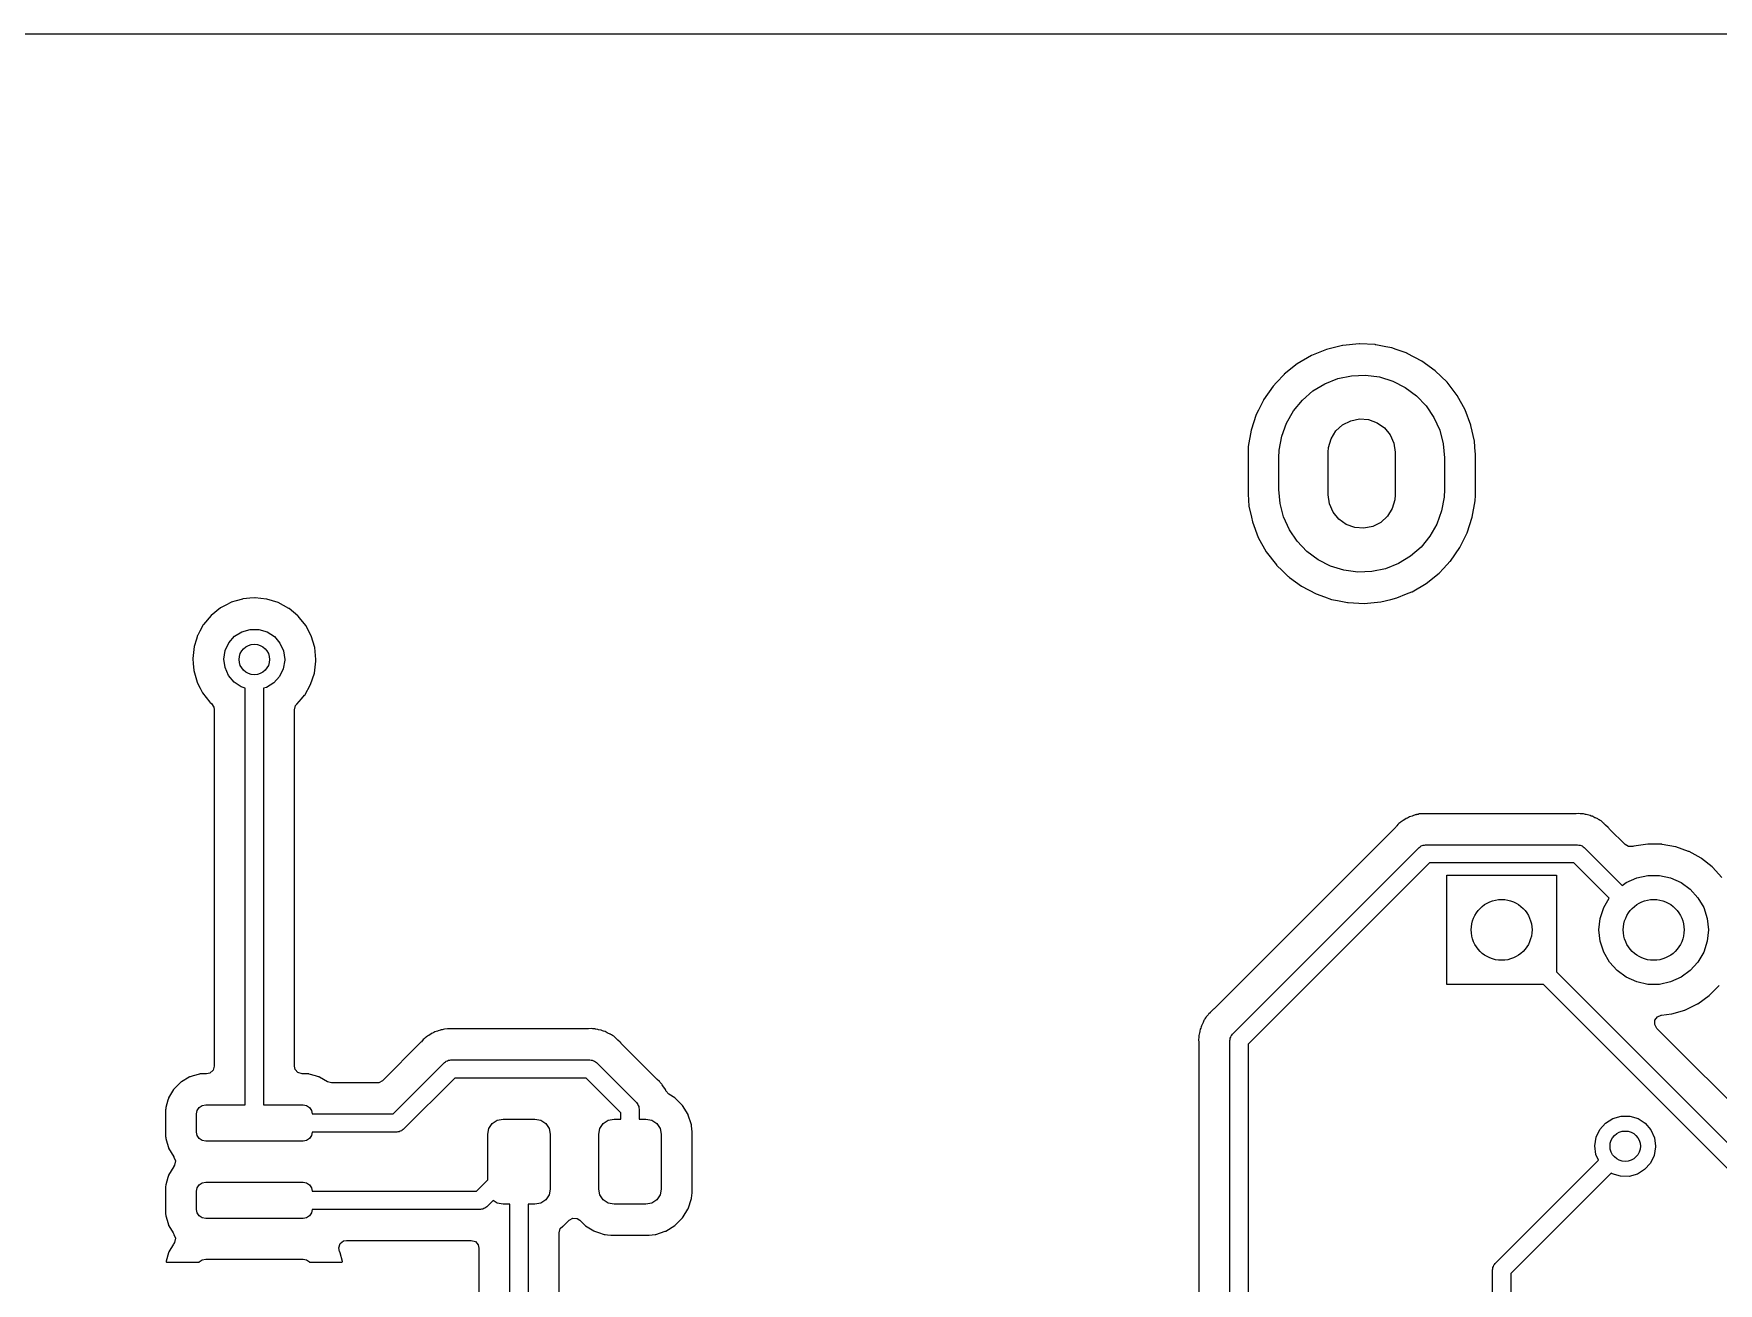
# Model space of a CAD drawing. Extents: x 41 to 172, y -227 to -42.
# Drawn here: x 79.38 to 107.07, y -62.96 to -42.42 of the extents above; entities that cross this region are included whole.
import ezdxf

# ---------------------------------------------------------------- set-up
doc = ezdxf.new("R2010")
doc.units = 0
doc.layers.add('BLACK', color=7, linetype='CONTINUOUS')

msp = doc.modelspace()

# ---------------------------------------------------------------- linework, layer by layer
at = {"layer": 'BLACK', "linetype": 'CONTINUOUS'}
for p, q in [((40.6395, -42.4185), (171.451, -42.4185)), ((100.625, -47.6089), (100.382, -47.7073)), ((100.629, -47.6072), (100.625, -47.6089)), ((100.625, -47.6089), (100.625, -47.6089)), ((100.758, -47.5756), (100.629, -47.6072)), ((100.888, -47.5438), (100.758, -47.5756)), ((100.893, -47.5427), (100.888, -47.5438)), ((100.888, -47.5438), (100.888, -47.5438)), ((101.162, -47.517), (100.893, -47.5427)), ((101.167, -47.5172), (101.162, -47.517)), ((101.429, -47.5302), (101.167, -47.5172)), ((101.167, -47.5172), (101.167, -47.5172)), ((101.433, -47.5305), (101.429, -47.5302)), ((101.429, -47.5302), (101.429, -47.5302)), ((101.438, -47.5313), (101.433, -47.5305)), ((101.601, -47.5636), (101.438, -47.5313)), ((101.438, -47.5313), (101.438, -47.5313)), ((101.699, -47.5829), (101.601, -47.5636)), ((101.773, -47.6089), (101.699, -47.5829)), ((101.951, -47.6717), (101.773, -47.6089)), ((100.144, -47.846), (99.9321, -48.0154)), ((100.378, -47.709), (100.144, -47.846)), ((100.382, -47.7073), (100.378, -47.709)), ((101.955, -47.6732), (101.951, -47.6717)), ((101.951, -47.6717), (101.951, -47.6717)), ((102.195, -47.7995), (101.955, -47.6732)), ((102.414, -47.959), (102.195, -47.7995)), ((99.8042, -48.1522), (99.747, -48.2135)), ((99.9289, -48.0187), (99.8042, -48.1522)), ((99.9321, -48.0154), (99.9289, -48.0187)), ((100.404, -48.2911), (100.6, -48.1718)), ((100.6, -48.1718), (100.814, -48.0874)), ((100.814, -48.0874), (101.039, -48.0401)), ((101.039, -48.0401), (101.269, -48.0315)), ((101.269, -48.0315), (101.497, -48.0617)), ((101.497, -48.0617), (101.717, -48.1299)), ((101.717, -48.1299), (101.922, -48.2341)), ((102.608, -48.1486), (102.414, -47.959)), ((102.773, -48.3641), (102.608, -48.1486)), ((99.5904, -48.4404), (99.5083, -48.6055)), ((99.5924, -48.4363), (99.5904, -48.4404)), ((99.5904, -48.4404), (99.5904, -48.4404)), ((99.747, -48.2135), (99.5924, -48.4363)), ((100.084, -48.6197), (100.23, -48.4419)), ((100.23, -48.4419), (100.404, -48.2911)), ((101.922, -48.2341), (102.106, -48.3714)), ((102.106, -48.3714), (102.265, -48.5378)), ((102.904, -48.6012), (102.773, -48.3641)), ((99.4716, -48.6791), (99.3872, -48.9368)), ((99.5083, -48.6055), (99.4716, -48.6791)), ((99.9704, -48.8195), (100.084, -48.6197)), ((102.265, -48.5378), (102.393, -48.7286)), ((102.393, -48.7286), (102.488, -48.9383)), ((103, -48.8548), (102.904, -48.6012)), ((99.3872, -48.9368), (99.3408, -49.2039)), ((99.892, -49.0357), (99.9704, -48.8195)), ((100.703, -49.0763), (100.781, -48.9494)), ((100.781, -48.9494), (100.891, -48.8484)), ((100.891, -48.8484), (101.024, -48.7806)), ((101.024, -48.7806), (101.17, -48.7511)), ((101.17, -48.7511), (101.319, -48.762)), ((101.319, -48.762), (101.46, -48.8126)), ((101.46, -48.8126), (101.582, -48.8991)), ((101.582, -48.8991), (101.675, -49.0151)), ((102.488, -48.9383), (102.546, -49.1609)), ((103.001, -48.8592), (103, -48.8548)), ((103.058, -49.1151), (103.001, -48.8592)), ((103.001, -48.8592), (103.001, -48.8592)), ((99.3408, -49.2039), (99.3365, -49.2896)), ((99.3365, -49.2896), (99.3365, -49.9789)), ((99.845, -49.39), (99.851, -49.262)), ((99.851, -49.262), (99.892, -49.0357)), ((100.655, -49.3), (100.661, -49.2197)), ((100.661, -49.2197), (100.703, -49.0763)), ((101.675, -49.0151), (101.735, -49.1521)), ((101.735, -49.1521), (101.755, -49.3)), ((102.546, -49.1609), (102.565, -49.39)), ((103.059, -49.1195), (103.058, -49.1151)), ((103.059, -49.1241), (103.059, -49.1195)), ((103.071, -49.2912), (103.059, -49.1241)), ((103.073, -49.3211), (103.071, -49.2912)), ((99.845, -49.91), (99.845, -49.39)), ((100.655, -50), (100.655, -49.3)), ((101.755, -49.3), (101.755, -50)), ((102.565, -49.39), (102.565, -49.91)), ((103.073, -50.0104), (103.073, -49.3211)), ((99.3365, -49.9789), (99.3367, -49.9812)), ((99.3367, -49.9812), (99.3367, -49.9812)), ((99.3367, -49.9812), (99.3447, -50.0922)), ((99.3447, -50.0922), (99.3511, -50.1805)), ((99.8644, -50.1391), (99.845, -49.91)), ((100.675, -50.1479), (100.655, -50)), ((101.749, -50.0803), (101.707, -50.2237)), ((101.755, -50), (101.749, -50.0803)), ((102.559, -50.038), (102.518, -50.2643)), ((102.565, -49.91), (102.559, -50.038)), ((103.023, -50.3632), (103.069, -50.0961)), ((103.069, -50.0961), (103.073, -50.0104)), ((99.3511, -50.1805), (99.3521, -50.1849)), ((99.3521, -50.1849), (99.3521, -50.1849)), ((99.3521, -50.1849), (99.3915, -50.3632)), ((99.3915, -50.3632), (99.4096, -50.4452)), ((99.9222, -50.3617), (99.8644, -50.1391)), ((100.017, -50.5714), (99.9222, -50.3617)), ((100.735, -50.2849), (100.675, -50.1479)), ((100.828, -50.4009), (100.735, -50.2849)), ((101.629, -50.3506), (101.519, -50.4516)), ((101.707, -50.2237), (101.629, -50.3506)), ((102.518, -50.2643), (102.44, -50.4805)), ((102.938, -50.6209), (103.023, -50.3632)), ((99.4096, -50.4452), (99.5057, -50.6988)), ((100.145, -50.7622), (100.017, -50.5714)), ((100.95, -50.4874), (100.828, -50.4009)), ((101.091, -50.538), (100.95, -50.4874)), ((101.24, -50.5489), (101.091, -50.538)), ((101.386, -50.5194), (101.24, -50.5489)), ((101.519, -50.4516), (101.386, -50.5194)), ((102.44, -50.4805), (102.326, -50.6803)), ((102.9, -50.6988), (102.936, -50.625)), ((102.936, -50.625), (102.938, -50.6209)), ((102.936, -50.625), (102.936, -50.625)), ((99.5057, -50.6988), (99.6373, -50.9359)), ((99.6373, -50.9359), (99.8018, -51.1514)), ((100.304, -50.9286), (100.145, -50.7622)), ((100.488, -51.0659), (100.304, -50.9286)), ((102.18, -50.8581), (102.006, -51.0089)), ((102.326, -50.6803), (102.18, -50.8581)), ((102.663, -51.0865), (102.818, -50.8637)), ((102.818, -50.8637), (102.9, -50.6988)), ((99.8018, -51.1514), (99.8051, -51.1546)), ((99.8051, -51.1546), (99.8051, -51.1546)), ((99.8051, -51.1546), (99.9023, -51.2496)), ((100.693, -51.1701), (100.488, -51.0659)), ((100.913, -51.2383), (100.693, -51.1701)), ((101.596, -51.2126), (101.371, -51.2599)), ((101.81, -51.1282), (101.596, -51.2126)), ((102.006, -51.0089), (101.81, -51.1282)), ((102.478, -51.2846), (102.548, -51.2101)), ((102.548, -51.2101), (102.66, -51.0898)), ((102.66, -51.0898), (102.663, -51.0865)), ((102.66, -51.0898), (102.66, -51.0898)), ((99.9023, -51.2496), (99.9957, -51.341)), ((99.9957, -51.341), (99.9994, -51.3437)), ((99.9994, -51.3437), (99.9994, -51.3437)), ((99.9994, -51.3437), (100.017, -51.3568)), ((100.017, -51.3568), (100.215, -51.5005)), ((100.215, -51.5005), (100.455, -51.6268)), ((101.141, -51.2685), (100.913, -51.2383)), ((101.371, -51.2599), (101.141, -51.2685)), ((102.032, -51.591), (102.266, -51.454)), ((102.266, -51.454), (102.478, -51.2846)), ((82.6169, -51.7683), (82.5336, -51.8118)), ((82.6224, -51.7654), (82.6169, -51.7683)), ((82.6169, -51.7683), (82.6169, -51.7683)), ((82.7011, -51.7422), (82.6224, -51.7654)), ((82.8062, -51.7113), (82.7011, -51.7422)), ((82.8121, -51.7096), (82.8062, -51.7113)), ((82.8062, -51.7113), (82.8062, -51.7113)), ((82.8182, -51.709), (82.8121, -51.7096)), ((82.8183, -51.709), (82.8182, -51.709)), ((82.9266, -51.6992), (82.8183, -51.709)), ((83.0091, -51.6916), (82.9266, -51.6992)), ((83.0152, -51.6923), (83.0091, -51.6916)), ((83.1996, -51.7117), (83.0152, -51.6923)), ((83.0152, -51.6923), (83.0152, -51.6923)), ((83.2058, -51.7123), (83.1996, -51.7117)), ((83.1996, -51.7117), (83.1996, -51.7117)), ((83.3947, -51.7708), (83.2058, -51.7123)), ((83.5687, -51.8649), (83.3947, -51.7708)), ((100.455, -51.6268), (100.459, -51.6283)), ((100.459, -51.6283), (100.459, -51.6283)), ((100.459, -51.6283), (100.592, -51.6752)), ((100.592, -51.6752), (100.711, -51.7171)), ((100.711, -51.7171), (100.809, -51.7364)), ((100.809, -51.7364), (100.972, -51.7687)), ((100.972, -51.7687), (100.972, -51.7687)), ((100.972, -51.7687), (100.977, -51.7695)), ((100.977, -51.7695), (100.981, -51.7698)), ((100.981, -51.7698), (100.981, -51.7698)), ((100.981, -51.7698), (101.243, -51.7828)), ((101.243, -51.7828), (101.243, -51.7828)), ((101.243, -51.7828), (101.248, -51.783)), ((101.248, -51.783), (101.517, -51.7573)), ((101.517, -51.7573), (101.522, -51.7562)), ((101.522, -51.7562), (101.682, -51.7171)), ((101.522, -51.7562), (101.522, -51.7562)), ((101.682, -51.7171), (101.781, -51.6928)), ((101.781, -51.6928), (101.94, -51.6283)), ((101.94, -51.6283), (102.028, -51.5927)), ((102.028, -51.5927), (102.032, -51.591)), ((102.028, -51.5927), (102.028, -51.5927)), ((82.293, -51.981), (82.1658, -52.1325)), ((82.4471, -51.857), (82.293, -51.981)), ((82.5336, -51.8118), (82.4471, -51.857)), ((83.5734, -51.8688), (83.5687, -51.8649)), ((83.7147, -51.9857), (83.5734, -51.8688)), ((83.5734, -51.8688), (83.5734, -51.8688)), ((83.7211, -51.9909), (83.7147, -51.9857)), ((83.725, -51.9957), (83.7211, -51.9909)), ((83.7469, -52.0226), (83.725, -51.9957)), ((83.725, -51.9957), (83.725, -51.9957)), ((83.8461, -52.1442), (83.7469, -52.0226)), ((82.0687, -52.3117), (82.0499, -52.3709)), ((82.0706, -52.3058), (82.0687, -52.3117)), ((82.0687, -52.3117), (82.0687, -52.3117)), ((82.1055, -52.2422), (82.0706, -52.3058)), ((82.1629, -52.1379), (82.1055, -52.2422)), ((82.1658, -52.1325), (82.1629, -52.1379)), ((82.1629, -52.1379), (82.1629, -52.1379)), ((82.5841, -52.4305), (82.6779, -52.3242)), ((82.6779, -52.3242), (82.7978, -52.2486)), ((82.7978, -52.2486), (82.9341, -52.2096)), ((82.9341, -52.2096), (83.0759, -52.2105)), ((83.0759, -52.2105), (83.2117, -52.2511)), ((83.2117, -52.2511), (83.3307, -52.3282)), ((83.3307, -52.3282), (83.4232, -52.4356)), ((83.9389, -52.3188), (83.8461, -52.1442)), ((83.9961, -52.5082), (83.9389, -52.3188)), ((82.0108, -52.4943), (81.9887, -52.6909)), ((82.0499, -52.3709), (82.0108, -52.4943)), ((82.502, -52.6989), (82.5238, -52.5588)), ((82.5238, -52.5588), (82.5841, -52.4305)), ((83.4232, -52.4356), (83.4819, -52.5647)), ((83.4819, -52.5647), (83.502, -52.705)), ((84.0154, -52.705), (83.9961, -52.5082)), ((81.9887, -52.6909), (81.9892, -52.697)), ((81.9892, -52.697), (81.9955, -52.772)), ((81.9955, -52.772), (82.0053, -52.8879)), ((82.0053, -52.8879), (82.0598, -53.078)), ((82.5204, -52.8395), (82.502, -52.6989)), ((82.5775, -52.9692), (82.5204, -52.8395)), ((83.4783, -52.857), (83.4165, -52.9846)), ((83.5019, -52.7172), (83.4783, -52.857)), ((83.502, -52.705), (83.5019, -52.7172)), ((83.9902, -52.9295), (84.015, -52.7333)), ((84.015, -52.7333), (84.0154, -52.705)), ((82.0598, -53.078), (82.0626, -53.0835)), ((82.0626, -53.0835), (82.1107, -53.1772)), ((82.6687, -53.0777), (82.5775, -52.9692)), ((82.7867, -53.1563), (82.6687, -53.0777)), ((82.852, -53.1767), (82.7867, -53.1563)), ((83.2006, -53.1639), (83.152, -53.1771)), ((83.3214, -53.0897), (83.2006, -53.1639)), ((83.4165, -52.9846), (83.3214, -53.0897)), ((83.8301, -53.2891), (83.9278, -53.1172)), ((83.9278, -53.1172), (83.9902, -52.9295)), ((82.1107, -53.1772), (82.1502, -53.254)), ((82.1502, -53.254), (82.273, -53.409)), ((82.273, -53.409), (82.2777, -53.4129)), ((82.2777, -53.4129), (82.2777, -53.4129)), ((82.2777, -53.4129), (82.2992, -53.4312)), ((82.2992, -53.4312), (82.3381, -53.4906)), ((82.852, -60.025), (82.852, -53.1767)), ((83.152, -53.1771), (83.152, -60.025)), ((83.6805, -53.4623), (83.6982, -53.441)), ((83.6982, -53.441), (83.7008, -53.4389)), ((83.7008, -53.4389), (83.7756, -53.3523)), ((83.7756, -53.3523), (83.826, -53.2938)), ((83.826, -53.2938), (83.8301, -53.2891)), ((83.826, -53.2938), (83.826, -53.2938)), ((82.3381, -53.4906), (82.3435, -53.5271)), ((82.3435, -53.5271), (82.3435, -59.3905)), ((83.6605, -53.5305), (83.6805, -53.4623)), ((83.6605, -59.3905), (83.6605, -53.5305)), ((101.849, -55.376), (101.834, -55.3912)), ((101.856, -55.372), (101.849, -55.376)), ((101.888, -55.3525), (101.856, -55.372)), ((101.856, -55.372), (101.856, -55.372)), ((101.898, -55.346), (101.888, -55.3525)), ((101.936, -55.3189), (101.898, -55.346)), ((101.956, -55.311), (101.936, -55.3189)), ((101.973, -55.3023), (101.956, -55.311)), ((101.992, -55.2913), (101.973, -55.3023)), ((102.036, -55.2785), (101.992, -55.2913)), ((102.047, -55.2746), (102.036, -55.2785)), ((102.083, -55.2605), (102.047, -55.2746)), ((102.09, -55.2576), (102.083, -55.2605)), ((102.083, -55.2605), (102.083, -55.2605)), ((102.098, -55.2566), (102.09, -55.2576)), ((102.105, -55.2558), (102.098, -55.2566)), ((102.098, -55.2566), (102.098, -55.2566)), ((102.112, -55.2549), (102.105, -55.2558)), ((102.131, -55.2509), (102.112, -55.2549)), ((102.152, -55.2449), (102.131, -55.2509)), ((102.198, -55.2435), (102.152, -55.2449)), ((102.21, -55.2425), (102.198, -55.2435)), ((102.214, -55.242), (102.21, -55.2425)), ((102.21, -55.2425), (102.21, -55.2425)), ((102.21, -55.2425), (102.21, -55.2425)), ((102.243, -55.242), (102.214, -55.242)), ((102.247, -55.2419), (102.243, -55.242)), ((102.31, -55.2399), (102.247, -55.2419)), ((102.318, -55.2397), (102.31, -55.2399)), ((102.31, -55.2399), (102.31, -55.2399)), ((102.326, -55.2414), (102.318, -55.2397)), ((102.338, -55.242), (102.326, -55.2414)), ((104.718, -55.242), (102.338, -55.242)), ((104.73, -55.2414), (104.718, -55.242)), ((104.776, -55.2371), (104.73, -55.2414)), ((104.798, -55.2404), (104.776, -55.2371)), ((104.817, -55.242), (104.798, -55.2404)), ((104.839, -55.242), (104.817, -55.242)), ((104.849, -55.2447), (104.839, -55.242)), ((104.883, -55.2535), (104.849, -55.2447)), ((104.895, -55.2559), (104.883, -55.2535)), ((104.941, -55.2631), (104.895, -55.2559)), ((104.96, -55.2716), (104.941, -55.2631)), ((104.979, -55.278), (104.96, -55.2716)), ((105, -55.2834), (104.979, -55.278)), ((105.007, -55.2872), (105, -55.2834)), ((105.04, -55.3056), (105.007, -55.2872)), ((105.007, -55.2872), (105.007, -55.2872)), ((105.051, -55.3108), (105.04, -55.3056)), ((105.086, -55.326), (105.051, -55.3108)), ((105.093, -55.3292), (105.086, -55.326)), ((105.086, -55.326), (105.086, -55.326)), ((105.1, -55.334), (105.093, -55.3292)), ((105.11, -55.3423), (105.1, -55.334)), ((105.127, -55.3532), (105.11, -55.3423)), ((105.139, -55.3597), (105.127, -55.3532)), ((105.146, -55.3635), (105.139, -55.3597)), ((105.167, -55.3839), (105.146, -55.3635)), ((105.179, -55.3951), (105.167, -55.3839)), ((101.764, -55.461), (98.7794, -58.4453)), ((101.772, -55.4522), (101.764, -55.461)), ((101.78, -55.4419), (101.772, -55.4522)), ((101.801, -55.4166), (101.78, -55.4419)), ((101.818, -55.404), (101.801, -55.4166)), ((101.834, -55.3912), (101.818, -55.404)), ((105.188, -55.4028), (105.179, -55.3951)), ((105.192, -55.4056), (105.188, -55.4028)), ((105.212, -55.4261), (105.192, -55.4056)), ((105.215, -55.4289), (105.212, -55.4261)), ((105.258, -55.4688), (105.215, -55.4289)), ((105.267, -55.4774), (105.258, -55.4688)), ((105.271, -55.4841), (105.267, -55.4774)), ((105.279, -55.4929), (105.271, -55.4841)), ((105.535, -55.749), (105.279, -55.4929)), ((99.0809, -58.8629), (102.149, -55.7944)), ((102.149, -55.7944), (102.167, -55.7845)), ((102.167, -55.7845), (102.18, -55.7706)), ((102.18, -55.7706), (102.2, -55.7655)), ((102.2, -55.7655), (102.217, -55.7556)), ((102.217, -55.7556), (102.236, -55.7556)), ((102.236, -55.7556), (102.255, -55.7505)), ((102.255, -55.7505), (104.755, -55.7505)), ((104.755, -55.7505), (104.775, -55.7556)), ((104.775, -55.7556), (104.794, -55.7556)), ((104.794, -55.7556), (104.811, -55.7655)), ((104.811, -55.7655), (104.83, -55.7706)), ((104.83, -55.7706), (104.844, -55.7845)), ((104.844, -55.7845), (104.862, -55.7944)), ((104.862, -55.7944), (105.487, -56.4199)), ((105.593, -55.7819), (105.535, -55.749)), ((105.664, -55.7797), (105.593, -55.7819)), ((105.677, -55.7751), (105.664, -55.7797)), ((105.906, -55.7401), (105.677, -55.7751)), ((105.912, -55.7402), (105.906, -55.7401)), ((106.065, -55.7421), (105.912, -55.7402)), ((105.912, -55.7402), (105.912, -55.7402)), ((106.138, -55.7429), (106.065, -55.7421)), ((106.143, -55.7438), (106.138, -55.7429)), ((106.143, -55.7439), (106.143, -55.7438)), ((106.361, -55.7827), (106.143, -55.7439)), ((106.366, -55.7836), (106.361, -55.7827)), ((106.361, -55.7827), (106.361, -55.7827)), ((106.371, -55.7853), (106.366, -55.7836)), ((106.579, -55.8591), (106.371, -55.7853)), ((106.371, -55.7853), (106.371, -55.7853)), ((106.579, -55.8592), (106.579, -55.8591)), ((106.584, -55.8609), (106.579, -55.8592)), ((106.589, -55.8634), (106.584, -55.8609)), ((106.783, -55.9703), (106.589, -55.8634)), ((106.589, -55.8634), (106.589, -55.8634)), ((102.318, -56.0505), (99.337, -59.0311)), ((104.693, -56.0505), (102.318, -56.0505)), ((105.272, -56.6292), (104.693, -56.0505)), ((106.787, -55.9728), (106.783, -55.9703)), ((106.783, -55.9703), (106.783, -55.9703)), ((106.791, -55.976), (106.787, -55.9728)), ((106.965, -56.1132), (106.791, -55.976)), ((106.791, -55.976), (106.791, -55.976)), ((106.969, -56.1164), (106.965, -56.1132)), ((106.965, -56.1132), (106.965, -56.1132)), ((107.125, -56.2877), (106.969, -56.1164)), ((102.605, -58.05), (102.605, -56.25)), ((102.605, -56.25), (104.405, -56.25)), ((104.405, -56.25), (104.405, -57.8379)), ((105.487, -56.4199), (105.555, -56.3706)), ((105.555, -56.3706), (105.727, -56.294)), ((105.727, -56.294), (105.911, -56.2549)), ((105.911, -56.2549), (106.099, -56.2549)), ((106.099, -56.2549), (106.283, -56.294)), ((106.283, -56.294), (106.455, -56.3706)), ((106.455, -56.3706), (106.607, -56.4812)), ((106.607, -56.4812), (106.733, -56.621)), ((105.183, -56.7839), (105.272, -56.6292)), ((106.733, -56.621), (106.827, -56.7839)), ((105.105, -57.15), (105.125, -56.9629)), ((105.125, -56.9629), (105.183, -56.7839)), ((106.827, -56.7839), (106.885, -56.9629)), ((106.885, -56.9629), (106.905, -57.15)), ((105.125, -57.3371), (105.105, -57.15)), ((106.905, -57.15), (106.885, -57.3371)), ((105.183, -57.5161), (105.125, -57.3371)), ((105.277, -57.679), (105.183, -57.5161)), ((106.827, -57.5161), (106.733, -57.679)), ((106.885, -57.3371), (106.827, -57.5161)), ((104.405, -57.8379), (108.611, -62.0439)), ((105.403, -57.8188), (105.277, -57.679)), ((105.555, -57.9294), (105.403, -57.8188)), ((106.607, -57.8188), (106.455, -57.9294)), ((106.733, -57.679), (106.607, -57.8188)), ((104.193, -58.05), (102.605, -58.05)), ((108.355, -62.2121), (104.193, -58.05)), ((105.727, -58.006), (105.555, -57.9294)), ((105.911, -58.0451), (105.727, -58.006)), ((106.099, -58.0451), (105.911, -58.0451)), ((106.283, -58.006), (106.099, -58.0451)), ((106.455, -57.9294), (106.283, -58.006)), ((106.917, -58.2295), (107.081, -58.066)), ((106.525, -58.4636), (106.724, -58.3663)), ((106.724, -58.3663), (106.729, -58.364)), ((106.724, -58.3663), (106.724, -58.3663)), ((106.729, -58.364), (106.917, -58.2295)), ((98.5921, -58.6842), (98.5699, -58.7246)), ((98.5973, -58.6735), (98.5921, -58.6842)), ((98.6125, -58.6384), (98.5973, -58.6735)), ((98.6157, -58.6311), (98.6125, -58.6384)), ((98.6125, -58.6384), (98.6125, -58.6384)), ((98.621, -58.6242), (98.6157, -58.6311)), ((98.6288, -58.6142), (98.621, -58.6242)), ((98.6397, -58.5976), (98.6288, -58.6142)), ((98.6462, -58.5858), (98.6397, -58.5976)), ((98.65, -58.5788), (98.6462, -58.5858)), ((98.6462, -58.5858), (98.6462, -58.5858)), ((98.6816, -58.5452), (98.65, -58.5788)), ((98.6894, -58.5361), (98.6816, -58.5452)), ((98.6921, -58.5326), (98.6894, -58.5361)), ((98.7126, -58.5121), (98.6921, -58.5326)), ((98.7154, -58.5092), (98.7126, -58.5121)), ((98.7585, -58.4633), (98.7154, -58.5092)), ((98.7639, -58.4576), (98.7585, -58.4633)), ((98.7585, -58.4633), (98.7585, -58.4633)), ((98.7706, -58.4533), (98.7639, -58.4576)), ((98.7794, -58.4453), (98.7706, -58.4533)), ((98.7706, -58.4533), (98.7706, -58.4533)), ((106.021, -58.7061), (106.026, -58.6353)), ((106.055, -58.7684), (106.021, -58.7061)), ((106.026, -58.6353), (106.068, -58.5785)), ((106.068, -58.5785), (106.128, -58.5544)), ((106.128, -58.5544), (106.135, -58.5535)), ((106.135, -58.5535), (106.299, -58.5324)), ((106.299, -58.5324), (106.304, -58.531)), ((106.304, -58.531), (106.516, -58.4674)), ((106.304, -58.531), (106.304, -58.531)), ((106.516, -58.4674), (106.521, -58.4659)), ((106.521, -58.4659), (106.525, -58.4636)), ((85.7786, -58.9522), (85.7492, -58.9878)), ((85.796, -58.9396), (85.7786, -58.9522)), ((85.811, -58.9267), (85.796, -58.9396)), ((85.8262, -58.9115), (85.811, -58.9267)), ((85.833, -58.9075), (85.8262, -58.9115)), ((85.866, -58.888), (85.833, -58.9075)), ((85.833, -58.9075), (85.833, -58.9075)), ((85.8759, -58.8815), (85.866, -58.888)), ((85.8806, -58.8781), (85.8759, -58.8815)), ((85.9132, -58.8544), (85.8806, -58.8781)), ((85.9332, -58.8465), (85.9132, -58.8544)), ((85.9509, -58.8378), (85.9332, -58.8465)), ((85.9694, -58.8269), (85.9509, -58.8378)), ((86.0138, -58.814), (85.9694, -58.8269)), ((86.025, -58.8101), (86.0138, -58.814)), ((86.0606, -58.796), (86.025, -58.8101)), ((86.0679, -58.7931), (86.0606, -58.796)), ((86.0606, -58.796), (86.0606, -58.796)), ((86.0758, -58.7921), (86.0679, -58.7931)), ((86.0822, -58.7913), (86.0758, -58.7921)), ((86.0758, -58.7921), (86.0758, -58.7921)), ((86.0892, -58.7904), (86.0822, -58.7913)), ((86.1086, -58.7864), (86.0892, -58.7904)), ((86.1292, -58.7804), (86.1086, -58.7864)), ((86.1753, -58.779), (86.1292, -58.7804)), ((86.1872, -58.7781), (86.1753, -58.779)), ((86.1876, -58.778), (86.1872, -58.7781)), ((86.1916, -58.7775), (86.1876, -58.778)), ((86.1876, -58.778), (86.1876, -58.778)), ((86.2207, -58.7775), (86.1916, -58.7775)), ((86.2246, -58.7774), (86.2207, -58.7775)), ((86.2875, -58.7755), (86.2246, -58.7774)), ((86.2955, -58.7752), (86.2875, -58.7755)), ((86.2875, -58.7755), (86.2875, -58.7755)), ((86.3032, -58.7769), (86.2955, -58.7752)), ((86.3151, -58.7775), (86.3032, -58.7769)), ((88.482, -58.7775), (86.3151, -58.7775)), ((88.4939, -58.7769), (88.482, -58.7775)), ((88.5398, -58.7726), (88.4939, -58.7769)), ((88.561, -58.7759), (88.5398, -58.7726)), ((88.5807, -58.7775), (88.561, -58.7759)), ((88.6022, -58.7775), (88.5807, -58.7775)), ((88.6127, -58.7802), (88.6022, -58.7775)), ((88.6469, -58.789), (88.6127, -58.7802)), ((88.6586, -58.7914), (88.6469, -58.789)), ((88.7042, -58.7986), (88.6586, -58.7914)), ((88.7239, -58.8071), (88.7042, -58.7986)), ((88.7426, -58.8135), (88.7239, -58.8071)), ((88.7633, -58.8189), (88.7426, -58.8135)), ((88.7703, -58.8227), (88.7633, -58.8189)), ((88.8038, -58.8411), (88.7703, -58.8227)), ((88.7703, -58.8227), (88.7703, -58.8227)), ((88.8145, -58.8463), (88.8038, -58.8411)), ((88.8496, -58.8615), (88.8145, -58.8463)), ((88.8569, -58.8647), (88.8496, -58.8615)), ((88.8496, -58.8615), (88.8496, -58.8615)), ((88.8631, -58.8696), (88.8569, -58.8647)), ((88.8738, -58.8778), (88.8631, -58.8696)), ((88.8903, -58.8887), (88.8738, -58.8778)), ((88.8995, -58.8937), (88.8903, -58.8887)), ((88.9091, -58.899), (88.8995, -58.8937)), ((88.9386, -58.9267), (88.9091, -58.899)), ((88.9428, -58.9306), (88.9386, -58.9267)), ((88.9518, -58.9384), (88.9428, -58.9306)), ((88.9553, -58.9411), (88.9518, -58.9384)), ((88.9759, -58.9616), (88.9553, -58.9411)), ((88.9787, -58.9644), (88.9759, -58.9616)), ((89.013, -58.9965), (88.9787, -58.9644)), ((98.5269, -58.9269), (98.5236, -58.9481)), ((98.5236, -58.9481), (98.5244, -58.9567)), ((98.5244, -58.9567), (98.5279, -58.9941)), ((98.5285, -58.9072), (98.5269, -58.9269)), ((98.54, -58.841), (98.5285, -58.8858)), ((98.5285, -58.8858), (98.5285, -58.9072)), ((98.5424, -58.8294), (98.54, -58.841)), ((98.5444, -58.8169), (98.5424, -58.8294)), ((98.5496, -58.7838), (98.5444, -58.8169)), ((98.5581, -58.7641), (98.5496, -58.7838)), ((98.5645, -58.7454), (98.5581, -58.7641)), ((98.5699, -58.7246), (98.5645, -58.7454)), ((99.037, -58.969), (99.0421, -58.9499)), ((99.037, -116.524), (99.037, -58.969)), ((99.0421, -58.9302), (99.052, -58.9131)), ((99.0421, -58.9499), (99.0421, -58.9302)), ((99.052, -58.9131), (99.0571, -58.894)), ((99.0571, -58.894), (99.0711, -58.88)), ((99.0711, -58.88), (99.0809, -58.8629)), ((108.944, -61.6582), (106.055, -58.7684)), ((85.7412, -58.9965), (85.1081, -59.6296)), ((85.7492, -58.9878), (85.7412, -58.9965)), ((89.0304, -59.0129), (89.013, -58.9965)), ((89.0347, -59.0196), (89.0304, -59.0129)), ((89.0427, -59.0284), (89.0347, -59.0196)), ((89.0347, -59.0196), (89.0347, -59.0196)), ((89.617, -59.6027), (89.0427, -59.0284)), ((98.5279, -58.9941), (98.5285, -59.006)), ((98.5285, -59.006), (98.5285, -116.261)), ((99.337, -59.0311), (99.337, -116.586)), ((82.0982, -59.5194), (81.9982, -59.5485)), ((82.1046, -59.5189), (82.0982, -59.5194)), ((82.133, -59.5167), (82.1046, -59.5189)), ((82.1046, -59.5189), (82.1046, -59.5189)), ((82.1355, -59.5165), (82.133, -59.5167)), ((82.133, -59.5167), (82.133, -59.5167)), ((82.2175, -59.5165), (82.1355, -59.5165)), ((82.2698, -59.5051), (82.2175, -59.5165)), ((82.3235, -59.4586), (82.2698, -59.5051)), ((82.3435, -59.3905), (82.3235, -59.4586)), ((83.6719, -59.4428), (83.6605, -59.3905)), ((83.7184, -59.4965), (83.6719, -59.4428)), ((83.7865, -59.5165), (83.7184, -59.4965)), ((83.8685, -59.5165), (83.7865, -59.5165)), ((83.8709, -59.5167), (83.8685, -59.5165)), ((83.871, -59.5167), (83.8709, -59.5167)), ((83.8994, -59.5189), (83.871, -59.5167)), ((83.9058, -59.5194), (83.8994, -59.5189)), ((83.8994, -59.5189), (83.8994, -59.5189)), ((84.0058, -59.5485), (83.9058, -59.5194)), ((85.2819, -60.175), (86.1269, -59.3299)), ((86.1269, -59.3299), (86.144, -59.3201)), ((86.144, -59.3201), (86.158, -59.3061)), ((86.158, -59.3061), (86.1771, -59.301)), ((86.1771, -59.301), (86.1942, -59.2911)), ((86.1942, -59.2911), (86.2139, -59.2911)), ((86.2139, -59.2911), (86.233, -59.286)), ((86.233, -59.286), (88.519, -59.286)), ((88.519, -59.286), (88.5381, -59.2911)), ((88.5381, -59.2911), (88.5578, -59.2911)), ((88.5578, -59.2911), (88.5749, -59.301)), ((88.5749, -59.301), (88.594, -59.3061)), ((88.594, -59.3061), (88.608, -59.3201)), ((88.608, -59.3201), (88.6251, -59.3299)), ((88.6251, -59.3299), (89.2836, -59.9884)), ((81.6735, -59.775), (81.6241, -59.8586)), ((81.6775, -59.7682), (81.6735, -59.775)), ((81.6735, -59.775), (81.6735, -59.775)), ((81.7952, -59.6505), (81.6775, -59.7682)), ((81.802, -59.6465), (81.7952, -59.6505)), ((81.9316, -59.5699), (81.802, -59.6465)), ((81.802, -59.6465), (81.802, -59.6465)), ((81.9384, -59.5659), (81.9316, -59.5699)), ((81.9316, -59.5699), (81.9316, -59.5699)), ((81.946, -59.5636), (81.9384, -59.5659)), ((81.9982, -59.5485), (81.946, -59.5636)), ((81.946, -59.5636), (81.946, -59.5636)), ((84.058, -59.5636), (84.0058, -59.5485)), ((84.0656, -59.5659), (84.058, -59.5636)), ((84.058, -59.5636), (84.058, -59.5636)), ((84.0724, -59.5699), (84.0656, -59.5659)), ((84.2061, -59.649), (84.0724, -59.5699)), ((84.0724, -59.5699), (84.0724, -59.5699)), ((84.2703, -59.6665), (84.2061, -59.649)), ((85.019, -59.6665), (84.2703, -59.6665)), ((85.0458, -59.6636), (85.019, -59.6665)), ((85.1081, -59.6296), (85.0458, -59.6636)), ((86.2951, -59.586), (85.4501, -60.4311)), ((88.4569, -59.586), (86.2951, -59.586)), ((89.0275, -60.1566), (88.4569, -59.586)), ((89.6257, -59.6107), (89.617, -59.6027)), ((89.6613, -59.6401), (89.6257, -59.6107)), ((89.666, -59.6466), (89.6613, -59.6401)), ((89.6739, -59.6575), (89.666, -59.6466)), ((89.6868, -59.6725), (89.6739, -59.6575)), ((89.702, -59.6877), (89.6868, -59.6725)), ((89.706, -59.6945), (89.702, -59.6877)), ((89.7255, -59.7275), (89.706, -59.6945)), ((89.706, -59.6945), (89.706, -59.6945)), ((89.732, -59.7374), (89.7255, -59.7275)), ((89.7591, -59.7747), (89.732, -59.7374)), ((89.7644, -59.788), (89.7591, -59.7747)), ((89.7652, -59.79), (89.7644, -59.788)), ((89.7687, -59.7981), (89.7652, -59.79)), ((89.8162, -59.8508), (89.7687, -59.7981)), ((81.5459, -60.0776), (81.5447, -60.0933)), ((81.5464, -60.0712), (81.5459, -60.0776)), ((81.5459, -60.0776), (81.5459, -60.0776)), ((81.5817, -59.9497), (81.5464, -60.0712)), ((81.5906, -59.919), (81.5817, -59.9497)), ((81.5929, -59.9114), (81.5906, -59.919)), ((81.5906, -59.919), (81.5906, -59.919)), ((81.6241, -59.8586), (81.5929, -59.9114)), ((82.0634, -60.1176), (82.0959, -60.0689)), ((82.0959, -60.0689), (82.1446, -60.0364)), ((82.1446, -60.0364), (82.202, -60.025)), ((82.202, -60.025), (82.852, -60.025)), ((83.152, -60.025), (83.802, -60.025)), ((83.802, -60.025), (83.8594, -60.0364)), ((83.8594, -60.0364), (83.9081, -60.0689)), ((83.9081, -60.0689), (83.9406, -60.1176)), ((89.2836, -59.9884), (89.2934, -60.0055)), ((89.2934, -60.0055), (89.3074, -60.0195)), ((89.3074, -60.0195), (89.3125, -60.0386)), ((89.3125, -60.0386), (89.3224, -60.0557)), ((89.3224, -60.0557), (89.3224, -60.0754)), ((89.3224, -60.0754), (89.3275, -60.0945)), ((89.9133, -59.9107), (89.8162, -59.8508)), ((90.0385, -60.0357), (89.9133, -59.9107)), ((90.1315, -60.1861), (90.0385, -60.0357)), ((81.5447, -60.0933), (81.5435, -60.1085)), ((81.5435, -60.1085), (81.5435, -60.5415)), ((82.052, -60.175), (82.0634, -60.1176)), ((82.052, -60.475), (82.052, -60.175)), ((83.9406, -60.1176), (83.952, -60.175)), ((83.952, -60.175), (85.2819, -60.175)), ((86.859, -60.4143), (86.9132, -60.3332)), ((86.9132, -60.3332), (86.9943, -60.279)), ((86.9943, -60.279), (87.09, -60.26)), ((87.09, -60.26), (87.615, -60.26)), ((87.615, -60.26), (87.7107, -60.279)), ((87.7107, -60.279), (87.7918, -60.3332)), ((87.7918, -60.3332), (87.846, -60.4143)), ((88.684, -60.4143), (88.7382, -60.3332)), ((88.7382, -60.3332), (88.8193, -60.279)), ((88.8193, -60.279), (88.915, -60.26)), ((88.915, -60.26), (89.0275, -60.26)), ((89.0275, -60.26), (89.0275, -60.1566)), ((89.3275, -60.0945), (89.3275, -60.26)), ((89.3275, -60.26), (89.44, -60.26)), ((89.44, -60.26), (89.5357, -60.279)), ((89.5357, -60.279), (89.6168, -60.3332)), ((89.6168, -60.3332), (89.671, -60.4143)), ((90.1339, -60.193), (90.1315, -60.1861)), ((90.1827, -60.3395), (90.1339, -60.193)), ((90.1875, -60.3538), (90.1827, -60.3395)), ((90.1882, -60.3607), (90.1875, -60.3538)), ((90.1957, -60.4327), (90.1882, -60.3607)), ((90.1882, -60.3607), (90.1882, -60.3607)), ((105.119, -60.4315), (105.213, -60.3252)), ((105.213, -60.3252), (105.333, -60.2496)), ((105.333, -60.2496), (105.469, -60.2106)), ((105.469, -60.2106), (105.611, -60.2115)), ((105.611, -60.2115), (105.747, -60.2521)), ((105.747, -60.2521), (105.866, -60.3292)), ((105.866, -60.3292), (105.958, -60.4366)), ((81.5435, -60.5415), (81.5437, -60.5439)), ((81.5437, -60.5439), (81.5437, -60.544)), ((81.5437, -60.544), (81.5453, -60.564)), ((81.5453, -60.564), (81.5464, -60.5788)), ((81.5464, -60.5788), (81.5689, -60.6562)), ((82.0634, -60.5324), (82.052, -60.475)), ((82.0959, -60.5811), (82.0634, -60.5324)), ((82.1446, -60.6136), (82.0959, -60.5811)), ((82.202, -60.625), (82.1446, -60.6136)), ((83.802, -60.625), (82.202, -60.625)), ((83.8594, -60.6136), (83.802, -60.625)), ((83.9081, -60.5811), (83.8594, -60.6136)), ((83.9406, -60.5324), (83.9081, -60.5811)), ((83.952, -60.475), (83.9406, -60.5324)), ((85.344, -60.475), (83.952, -60.475)), ((85.3631, -60.4699), (85.344, -60.475)), ((85.3828, -60.4699), (85.3631, -60.4699)), ((85.3999, -60.46), (85.3828, -60.4699)), ((85.419, -60.4549), (85.3999, -60.46)), ((85.433, -60.4409), (85.419, -60.4549)), ((85.4501, -60.4311), (85.433, -60.4409)), ((86.84, -60.51), (86.859, -60.4143)), ((86.84, -61.2604), (86.84, -60.51)), ((87.846, -60.4143), (87.865, -60.51)), ((87.865, -60.51), (87.865, -61.41)), ((88.665, -60.51), (88.684, -60.4143)), ((88.665, -61.41), (88.665, -60.51)), ((89.671, -60.4143), (89.69, -60.51)), ((89.69, -60.51), (89.69, -61.41)), ((90.1985, -60.4596), (90.1957, -60.4327)), ((90.1985, -61.4604), (90.1985, -60.4596)), ((105.037, -60.6999), (105.059, -60.5598)), ((105.059, -60.5598), (105.119, -60.4315)), ((105.958, -60.4366), (106.017, -60.5657)), ((106.017, -60.5657), (106.037, -60.706)), ((81.5689, -60.6562), (81.5898, -60.728)), ((81.5898, -60.728), (81.5929, -60.7386)), ((81.5929, -60.7386), (81.6775, -60.8818)), ((81.6775, -60.8818), (81.6802, -60.8845)), ((81.6802, -60.8845), (81.7055, -60.9489)), ((105.055, -60.8405), (105.037, -60.6999)), ((105.097, -60.9342), (105.055, -60.8405)), ((106.013, -60.858), (105.952, -60.9856)), ((106.037, -60.7182), (106.013, -60.858)), ((106.037, -60.706), (106.037, -60.7182)), ((81.5906, -61.189), (81.5822, -61.2182)), ((81.5929, -61.1814), (81.5906, -61.189)), ((81.5906, -61.189), (81.5906, -61.189)), ((81.6775, -61.0382), (81.5929, -61.1814)), ((81.6814, -61.0343), (81.6775, -61.0382)), ((81.6916, -61.0185), (81.6814, -61.0343)), ((81.7055, -60.9489), (81.6916, -61.0185)), ((103.399, -62.6319), (105.097, -60.9342)), ((105.307, -61.1477), (103.655, -62.8001)), ((105.322, -61.1573), (105.307, -61.1477)), ((105.457, -61.1996), (105.322, -61.1573)), ((105.736, -61.1649), (105.599, -61.2022)), ((105.856, -61.0907), (105.736, -61.1649)), ((105.952, -60.9856), (105.856, -61.0907)), ((81.5442, -61.3698), (81.5435, -61.3785)), ((81.5435, -61.3785), (81.5435, -61.8115)), ((81.5459, -61.3476), (81.5442, -61.3698)), ((81.5464, -61.3412), (81.5459, -61.3476)), ((81.5459, -61.3476), (81.5459, -61.3476)), ((81.5822, -61.2182), (81.5464, -61.3412)), ((82.052, -61.445), (82.0634, -61.3876)), ((82.052, -61.745), (82.052, -61.445)), ((82.0634, -61.3876), (82.0959, -61.3389)), ((82.0959, -61.3389), (82.1446, -61.3064)), ((82.1446, -61.3064), (82.202, -61.295)), ((82.202, -61.295), (83.802, -61.295)), ((83.802, -61.295), (83.8594, -61.3064)), ((83.8594, -61.3064), (83.9081, -61.3389)), ((83.9081, -61.3389), (83.9406, -61.3876)), ((83.9406, -61.3876), (83.952, -61.445)), ((83.952, -61.445), (86.6554, -61.445)), ((86.6554, -61.445), (86.84, -61.2604)), ((87.865, -61.41), (87.846, -61.5057)), ((88.684, -61.5057), (88.665, -61.41)), ((89.69, -61.41), (89.671, -61.5057)), ((90.1885, -61.5578), (90.1972, -61.4731)), ((90.1972, -61.4731), (90.1985, -61.4604)), ((105.599, -61.2022), (105.457, -61.1996)), ((82.0634, -61.8024), (82.052, -61.745)), ((83.952, -61.745), (83.9406, -61.8024)), ((86.7175, -61.745), (83.952, -61.745)), ((86.7366, -61.7399), (86.7175, -61.745)), ((86.7563, -61.7399), (86.7366, -61.7399)), ((86.7734, -61.73), (86.7563, -61.7399)), ((86.7925, -61.7249), (86.7734, -61.73)), ((86.8065, -61.7109), (86.7925, -61.7249)), ((86.8236, -61.7011), (86.8065, -61.7109)), ((86.928, -61.5966), (86.8236, -61.7011)), ((86.9943, -61.641), (86.928, -61.5966)), ((87.09, -61.66), (86.9943, -61.641)), ((87.2025, -61.66), (87.09, -61.66)), ((87.2025, -64.07), (87.2025, -61.66)), ((87.615, -61.66), (87.5025, -61.66)), ((87.5025, -61.66), (87.5025, -64.07)), ((87.7107, -61.641), (87.615, -61.66)), ((87.7918, -61.5868), (87.7107, -61.641)), ((87.846, -61.5057), (87.7918, -61.5868)), ((88.7382, -61.5868), (88.684, -61.5057)), ((88.8193, -61.641), (88.7382, -61.5868)), ((88.915, -61.66), (88.8193, -61.641)), ((89.44, -61.66), (88.915, -61.66)), ((89.5357, -61.641), (89.44, -61.66)), ((89.6168, -61.5868), (89.5357, -61.641)), ((89.671, -61.5057), (89.6168, -61.5868)), ((90.0488, -61.8679), (90.1283, -61.739)), ((90.1283, -61.739), (90.1321, -61.7327)), ((90.1283, -61.739), (90.1283, -61.739)), ((90.1321, -61.7327), (90.1878, -61.5649)), ((90.1878, -61.5649), (90.1885, -61.5578)), ((81.5435, -61.8115), (81.5464, -61.8488)), ((81.5464, -61.8488), (81.5676, -61.9215)), ((81.5676, -61.9215), (81.5892, -61.996)), ((81.5892, -61.996), (81.5929, -62.0086)), ((81.5929, -62.0086), (81.5969, -62.0154)), ((81.5969, -62.0154), (81.6658, -62.132)), ((82.0959, -61.8511), (82.0634, -61.8024)), ((82.1446, -61.8836), (82.0959, -61.8511)), ((82.202, -61.895), (82.1446, -61.8836)), ((83.802, -61.895), (82.202, -61.895)), ((83.8594, -61.8836), (83.802, -61.895)), ((83.9081, -61.8511), (83.8594, -61.8836)), ((83.9406, -61.8024), (83.9081, -61.8511)), ((88.031, -62.059), (88.0707, -62.02)), ((88.0707, -62.02), (88.0831, -62.0123)), ((88.0831, -62.0123), (88.0893, -62.0085)), ((88.0831, -62.0123), (88.0831, -62.0123)), ((88.0893, -62.0085), (88.1758, -61.9219)), ((88.1758, -61.9219), (88.2381, -61.8878)), ((88.2381, -61.8878), (88.3089, -61.8928)), ((88.3089, -61.8928), (88.354, -61.9217)), ((88.354, -61.9217), (88.3756, -61.9433)), ((88.3756, -61.9433), (88.4417, -62.0093)), ((88.4417, -62.0093), (88.4479, -62.0131)), ((88.4479, -62.0131), (88.4479, -62.0131)), ((88.4479, -62.0131), (88.5851, -62.0977)), ((89.7639, -62.1015), (89.9143, -62.0085)), ((89.9143, -62.0085), (90.0393, -61.8833)), ((90.0393, -61.8833), (90.0488, -61.8679)), ((81.6658, -62.132), (81.6775, -62.1518)), ((81.6775, -62.1518), (81.6805, -62.1547)), ((81.6919, -62.2889), (81.6799, -62.3076)), ((81.6805, -62.1547), (81.7058, -62.2193)), ((81.7058, -62.2193), (81.6919, -62.2889)), ((84.411, -62.3075), (84.4664, -62.263)), ((84.4664, -62.263), (84.5144, -62.2535)), ((84.5144, -62.2535), (86.568, -62.2535)), ((86.568, -62.2535), (86.6361, -62.2735)), ((86.6361, -62.2735), (86.6826, -62.3272)), ((88.011, -62.1272), (88.031, -62.059)), ((88.011, -63.6027), (88.011, -62.1272)), ((88.5851, -62.0977), (88.5923, -62.1021)), ((88.5923, -62.1021), (88.6598, -62.1245)), ((88.6598, -62.1245), (88.7536, -62.1556)), ((88.7536, -62.1556), (88.7536, -62.1556)), ((88.7536, -62.1556), (88.7601, -62.1578)), ((88.7601, -62.1578), (88.767, -62.1585)), ((88.767, -62.1585), (88.767, -62.1585)), ((88.767, -62.1585), (88.81, -62.1629)), ((88.81, -62.1629), (88.8646, -62.1685)), ((88.8646, -62.1685), (89.4904, -62.1685)), ((89.4904, -62.1685), (89.4936, -62.1682)), ((89.4936, -62.1682), (89.4937, -62.1682)), ((89.4937, -62.1682), (89.5893, -62.1582)), ((89.5893, -62.1582), (89.5962, -62.1575)), ((89.5893, -62.1582), (89.5893, -62.1582)), ((89.5962, -62.1575), (89.6027, -62.1553)), ((89.6027, -62.1553), (89.7548, -62.1046)), ((89.6027, -62.1553), (89.6027, -62.1553)), ((89.7548, -62.1046), (89.7639, -62.1015)), ((81.5911, -62.4592), (81.5521, -62.5936)), ((81.5974, -62.4448), (81.5911, -62.4592)), ((81.6739, -62.3153), (81.5974, -62.4448)), ((81.6799, -62.3076), (81.6739, -62.3153)), ((82.0959, -62.6089), (82.1446, -62.5764)), ((82.1446, -62.5764), (82.202, -62.565)), ((82.202, -62.565), (83.802, -62.565)), ((83.802, -62.565), (83.8594, -62.5764)), ((83.8594, -62.5764), (83.9081, -62.6089)), ((84.3885, -62.3748), (84.411, -62.3075)), ((84.4043, -62.4371), (84.3885, -62.3748)), ((84.4035, -62.4375), (84.4043, -62.4371)), ((84.4057, -62.4426), (84.4035, -62.4375)), ((84.406, -62.4436), (84.4057, -62.4426)), ((84.4066, -62.4448), (84.406, -62.4436)), ((84.4129, -62.4592), (84.4066, -62.4448)), ((84.4535, -62.5991), (84.4129, -62.4592)), ((86.6826, -62.3272), (86.694, -62.3795)), ((86.694, -62.3795), (86.694, -63.6028)), ((81.5521, -62.5936), (81.5521, -62.6077)), ((81.5521, -62.6077), (81.5594, -62.611)), ((81.5594, -62.611), (82.0946, -62.611)), ((82.0946, -62.611), (82.0959, -62.6089)), ((83.9081, -62.6089), (83.9094, -62.611)), ((83.9094, -62.611), (84.4389, -62.611)), ((84.4389, -62.611), (84.4524, -62.607)), ((84.4524, -62.607), (84.4535, -62.5991)), ((103.355, -62.738), (103.36, -62.7189)), ((103.355, -107.05), (103.355, -62.738)), ((103.36, -62.6992), (103.37, -62.6821)), ((103.36, -62.7189), (103.36, -62.6992)), ((103.37, -62.6821), (103.375, -62.663)), ((103.375, -62.663), (103.389, -62.649)), ((103.389, -62.649), (103.399, -62.6319)), ((103.655, -62.8001), (103.655, -107.05))]:
    msp.add_line(p, q, dxfattribs=at)
at = {"layer": 'BLACK'}
for centre, radius in [((83.002, -52.705), 0.25), ((103.505, -57.15), 0.5), ((106.005, -57.15), 0.5), ((105.537, -60.706), 0.25)]:
    msp.add_circle(centre, radius, dxfattribs=at)

doc.saveas('drawing.dxf')
